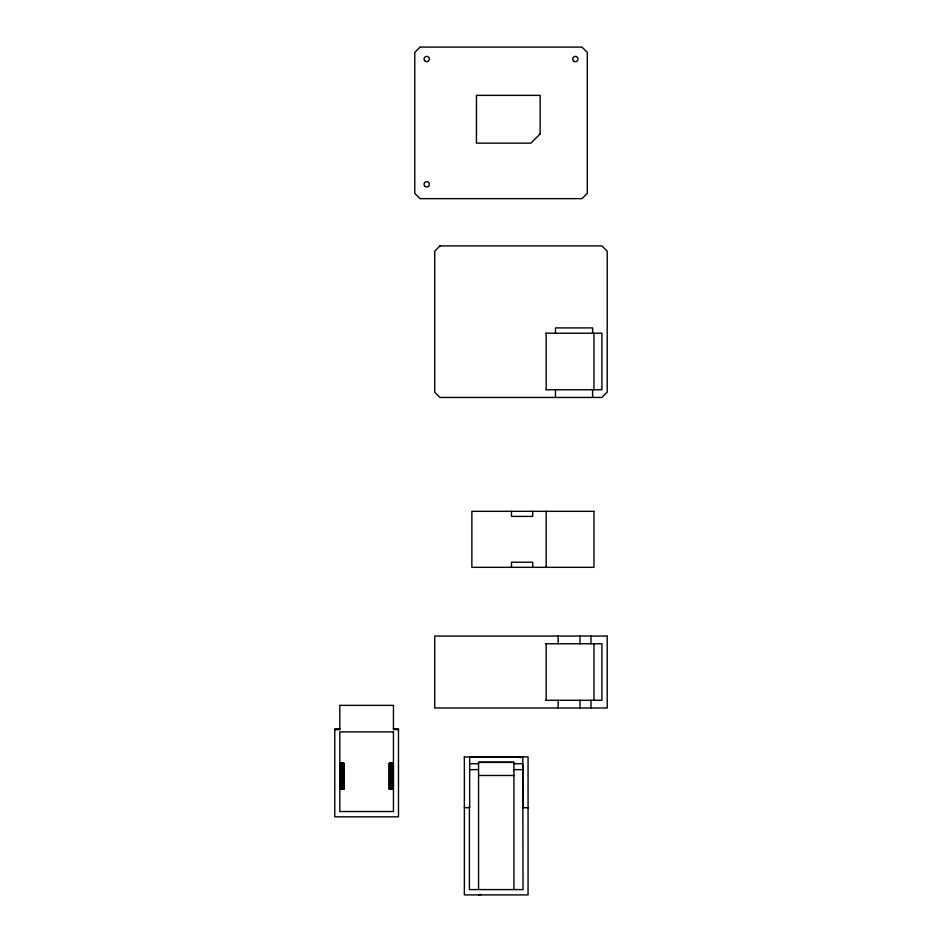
<?xml version="1.0" encoding="UTF-8"?>
<svg xmlns="http://www.w3.org/2000/svg" width="942" height="942" viewBox="0 0 942 942"><rect width="100%" height="100%" fill="white"/><g stroke="black" fill="none" stroke-linecap="round" stroke-linejoin="round"><path stroke-width="1.41" d="M519.949 757.674L522.763 756.909L522.763 807.718L528.062 807.718M478.524 894.9L481.362 894.476M469.669 756.885L522.763 756.909M545.689 333.221L601.914 333.221L601.914 389.752L545.995 389.752M545.689 643.751L601.914 643.751L601.914 700.283L545.571 700.283M339.815 728.802L334.775 728.802L334.775 816.832L398.478 816.832L398.478 728.802L393.438 728.802M334.775 729.661L339.815 729.661M393.438 729.661L398.478 729.661M464.371 756.968L528.062 756.885L528.062 894.9L464.371 894.9L464.371 756.885M478.56 762.396L513.92 762.396M339.897 763.22L344.148 763.22L344.148 789.043L339.897 789.043L339.968 763.22M469.669 763.738L478.56 763.738M513.92 763.738L522.763 763.738M522.763 764.633L523.022 889.589L469.41 889.589L469.41 806.305M469.41 769.626L478.56 769.626M513.92 769.626L523.022 769.626M478.56 775.478L513.92 775.478M464.371 807.718L469.669 807.718L469.669 756.968M593.955 333.221L593.955 389.752M593.955 643.751L593.955 700.283M592.624 333.221L592.624 327.91L555.462 327.91L555.462 333.221M592.624 389.752L592.624 397.453M590.964 636.062L590.964 643.751M590.964 700.283L590.964 707.984M580.013 636.062L580.013 643.751M580.013 700.283L580.013 707.984M558.123 636.062L558.123 643.751M558.123 700.283L558.123 707.984M555.462 389.752L555.462 397.453M546.183 333.221L546.183 389.752M546.183 511.318L546.183 567.32M546.183 643.751L546.183 700.283M532.689 511.318L532.689 516.404L511.459 516.404L511.459 511.318M532.689 567.32L532.689 562.221L511.459 562.221L511.459 567.32M513.92 889.589L513.92 762.196L478.56 762.196L478.56 889.589M393.438 729.108L393.438 705.358L339.815 705.358L339.815 729.108M393.073 763.22L393.073 789.043M392.732 763.22L392.732 789.043M392.296 763.22L392.296 789.043M391.778 763.22L391.778 789.043M391.224 763.22L391.224 789.043M390.683 763.22L390.683 789.043M390.165 763.22L390.165 789.043M389.729 763.22L389.729 789.043M389.387 763.22L389.387 789.043M343.865 763.22L343.865 789.043M343.524 763.22L343.524 789.043M343.088 763.22L343.088 789.043M342.57 763.22L342.57 789.043M342.028 763.22L342.028 789.043M341.475 763.22L341.475 789.043M340.957 763.22L340.957 789.043M340.521 763.22L340.521 789.043M340.18 763.22L340.18 789.043M420.085 47.1L414.774 52.411L414.774 193.345L420.085 198.656L581.991 198.656L587.302 193.345L587.302 52.411L581.991 47.1L420.085 47.1M540.155 133.894L530.899 143.137L476.452 143.137L476.452 95.366L540.155 95.366L540.155 133.894M440.008 245.897L434.709 251.208L434.709 392.143L440.008 397.453L601.914 397.453L607.225 392.143L607.225 251.208L601.914 245.897L440.008 245.897M593.955 511.318L471.86 511.318L471.86 567.32L593.955 567.32L593.955 511.318M607.225 636.062L434.709 636.062L434.709 707.984L607.225 707.984L607.225 636.062M393.438 731.899L339.815 731.899L339.815 811.533L393.438 811.533L393.438 731.899M393.356 763.22L389.105 763.22L389.105 789.043L393.356 789.043L393.356 763.22M424.842 186.198A2.649 2.649 0 0 0 429.293 185.009A2.649 2.649 0 0 0 426.031 181.759A2.649 2.649 0 0 0 424.842 186.198M574.031 61.348A2.649 2.649 0 0 0 578.011 59.04A2.649 2.649 0 0 0 574.031 56.744A2.649 2.649 0 0 0 574.031 61.348M425.395 61.348A2.649 2.649 0 0 0 429.375 59.04A2.649 2.649 0 0 0 425.395 56.744A2.649 2.649 0 0 0 425.395 61.348"/></g></svg>
